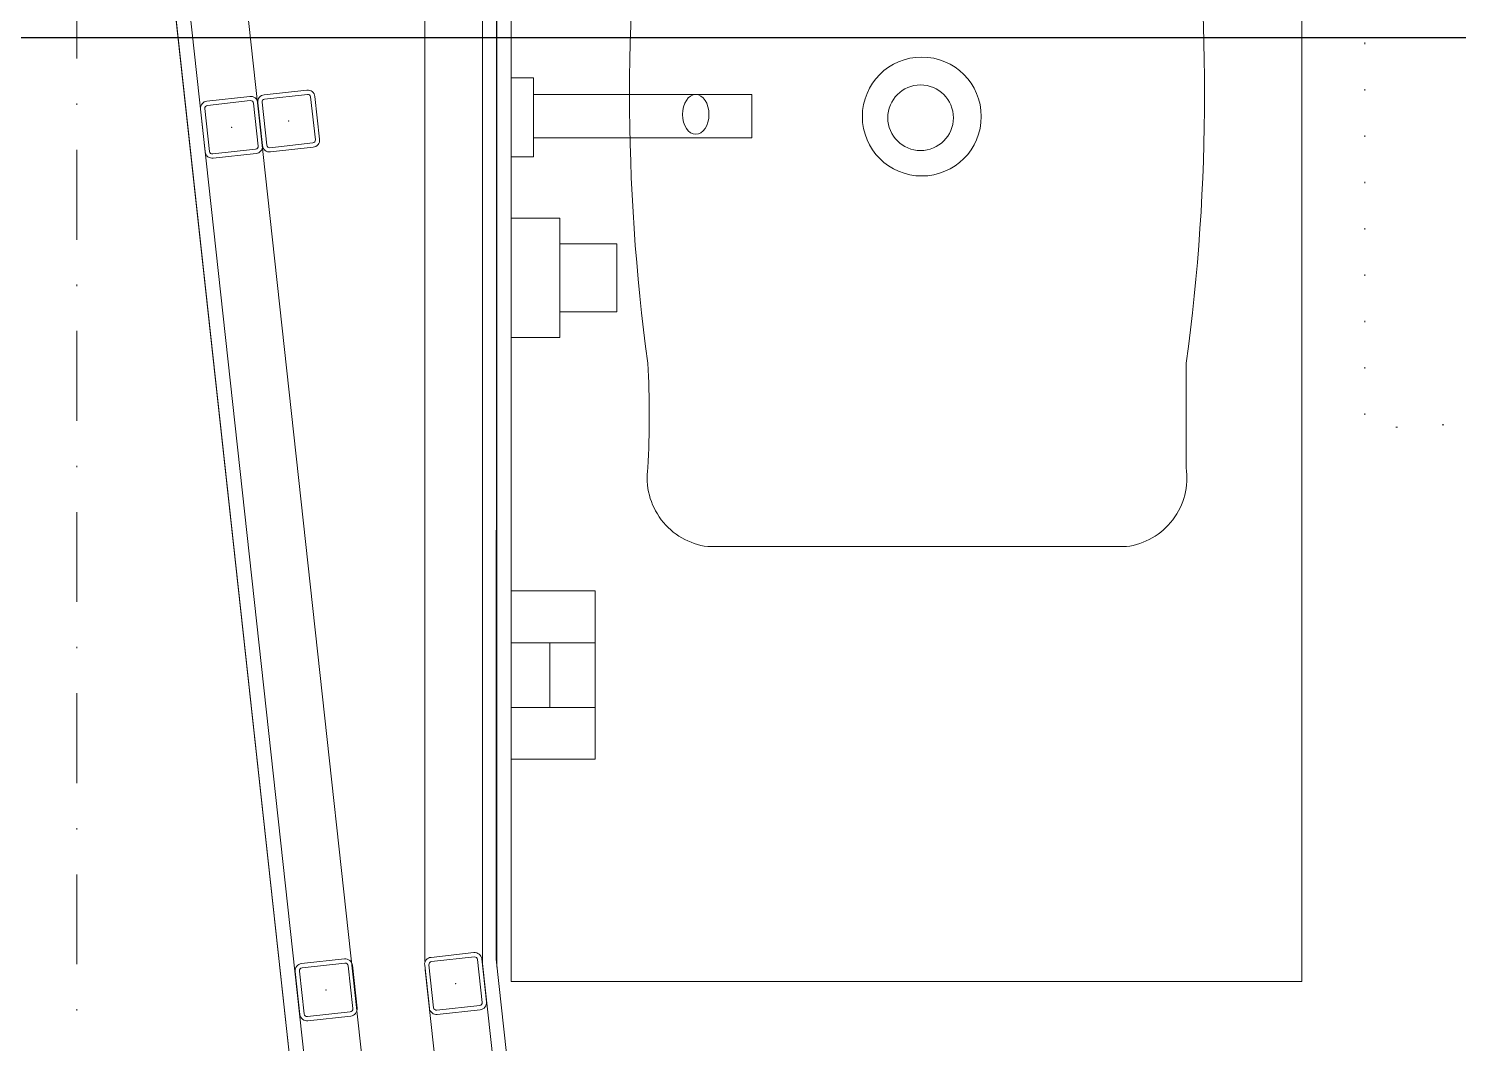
# Model space of a CAD drawing. Extents: x -1299 to 23780, y -3010 to 8106.
# Drawn here: x 9964.1 to 10063.6, y 2104.7 to 2175.3 of the extents above; entities that cross this region are included whole.
import ezdxf

# ---------------------------------------------------------------- set-up
doc = ezdxf.new("R2010")
doc.units = 0
doc.header["$LTSCALE"] = 25
doc.header["$MEASUREMENT"] = 0
for name, pattern in [('DASHDOT2', [0.5, 0.25, -0.125, 0, -0.125]), ('DOT2', [0.125, 0, -0.125]), ('HIDDEN', [0.375, 0.25, -0.125])]:
    doc.linetypes.add(name, pattern=pattern)
doc.layers.get('0').update_dxf_attribs({"color": 9, "lineweight": 9})
for name, color, linetype, lineweight in [('05V', 9, 'Continuous', 9), ('06D', 9, 'Continuous', 9), ('10', 9, 'Continuous', 9), ('11', 9, 'Continuous', 9), ('20', 9, 'DOT2', 9), ('24', 9, 'DASHDOT2', 9), ('35', 9, 'Continuous', 9), ('E-YANGIN', 7, 'Continuous', 30)]:
    doc.layers.add(name, color=color, linetype=linetype, lineweight=lineweight)

# ---------------------------------------------------------------- blocks, each defined once
blk = doc.blocks.new('sıvı sabunluk plan')
for points in [[(5.85, 1.3), (0, 1.3), (0, 13), (5.85, 13), (5.85, 1.3)], [(3.15, 4.9), (0, 4.9), (0, 9.4), (3.15, 9.4), (3.15, 4.9)], [(5.85, 4.9), (3.15, 4.9), (3.15, 9.4), (5.85, 9.4), (5.85, 4.9)]]:
    blk.add_lwpolyline(points)
blk = doc.blocks.new('LAVABO BATARYA PLAN')
at = {"layer": '05V'}
for points in [[(0, 0), (5.5, 0), (5.5, -1.56), (0, -1.56)], [(9.769, 0), (18.068, 0), (18.068, -3.386), (9.769, -3.386)], [(1.175, -1.56), (4.181, -1.56), (4.181, -16.738), (1.175, -16.738)], [(11.552, -3.386), (16.284, -3.386), (16.284, -7.353), (11.552, -7.353)]]:
    blk.add_lwpolyline(points, close=True, dxfattribs=at)
blk = doc.blocks.new('lavabo 120')
at = {"lineweight": 0, "flags": 128}
blk.add_lwpolyline([(55, 0), (0, 0), (0, -120), (55, -120)], close=True, dxfattribs=at)
blk.add_lwpolyline([(55, -120), (55, 0), (0, 0), (0, -120)], close=True)
for points in [[(41.591, -90.135), (10.948, -90.135, -0.414214), (8.55, -87.737, 0.035809), (8.034, -80.536, -0.067889), (8.034, -43.001, 0.002456), (8.034, -35.735, -0.418149), (12.197, -30.246), (41.322, -30.246)], [(11.928, -90.135), (42.571, -90.135, 0.414214), (44.969, -87.737, -0.035809), (45.485, -80.536, 0.067889), (45.485, -43.001, -0.025966), (45.485, -35.735, 0.418149), (41.322, -30.246), (12.197, -30.246)]]:
    blk.add_lwpolyline(points, format="xyb")
for centre, radius in [((26.428, -60.166), 4.136), ((26.512, -60.082), 2.279)]:
    blk.add_circle(centre, radius)
at = {"extrusion": (0, 0, -1)}
blk.add_ellipse((42.156, -60.315), major_axis=(0, 1.381), ratio=0.667081, start_param=3.141593, end_param=9.424778, dxfattribs=at)
at = {"extrusion": (0, 0, -1), "zscale": -1, "rotation": 90}
blk.add_blockref('LAVABO BATARYA PLAN', (-55, -62.863), dxfattribs=at)
at = {"layer": '05V'}
blk.add_blockref('sıvı sabunluk plan', (49.15, -28.466), dxfattribs=at)
blk = doc.blocks.new('A$C74064896')
at = {"layer": '05V', "rotation": 180}
blk.add_blockref('lavabo 120', (-414.789, -121), dxfattribs=at)
blk = doc.blocks.new('p-kapı')
at = {"layer": '20'}
blk.add_lwpolyline([(4.87, -4.6), (86.47, -4.6)], dxfattribs=at)
blk.add_arc((4.87, -4.6), 81.6, 270.10532, 0, dxfattribs=at)
blk = doc.blocks.new('Prf-40x40')
for points in [[(1.5, -2), (-1.5, -2, -0.414214), (-2, -1.5), (-2, 1.5, -0.414214), (-1.5, 2), (1.5, 2, -0.414214), (2, 1.5), (2, -1.5, -0.414214)], [(1.5, -1.7), (-1.5, -1.7, -0.414214), (-1.7, -1.5), (-1.7, 1.5, -0.414214), (-1.5, 1.7), (1.5, 1.7, -0.414214), (1.7, 1.5), (1.7, -1.5, -0.414214)]]:
    blk.add_lwpolyline(points, format="xyb", close=True)
blk.add_point((0, 0))

msp = doc.modelspace()

# ---------------------------------------------------------------- linework, layer by layer
at = {"layer": '06D'}
for points in [[(9997.47, 2011.181), (9973.508, 2230.127)], [(9991.712, 2228), (9991.712, 2110.386)], [(9991.735, 2109.81), (10002.82, 2008.76)]]:
    msp.add_lwpolyline(points, dxfattribs=at)
at = {"layer": '11'}
for points in [[(9992.5, 2010.637), (9967.397, 2240), (10052.5, 2240)], [(9993.494, 2010.746), (9968.513, 2239), (10051.5, 2239), (10051.5, 2231), (9995.712, 2231)], [(9995.712, 2231), (9995.712, 2110.246)], [(9996.712, 2230), (9996.712, 2110)], [(9995.712, 2110.246), (10006.363, 2013.144)]]:
    msp.add_lwpolyline(points, dxfattribs=at)
msp.add_lwpolyline([(10007.23, 2014.243, 0.00004), (10007.23, 2014.243), (9996.682, 2110.545)], format="xyb", dxfattribs=at)
at = {"layer": '20', "linetype": 'HIDDEN', "lineweight": 0}
msp.add_lwpolyline([(7497.5, 1433.225, -0.101512), (9968.66, 2228.466, -0.101512)], format="xyb", dxfattribs=at)
at = {"layer": '24'}
msp.add_lwpolyline([(9967.5, 195), (9967.5, 4035)], dxfattribs=at)
at = {"layer": '35'}
msp.add_lwpolyline([(7909.5, 2803), (8525.5, 2803), (8525.5, 2363), (10472.5, 2363), (10472.5, 2240), (9967.397, 2240), (10004.839, 1897.894, 0.099521), (7703.07, 1167.165)], format="xyb", dxfattribs=at)
msp.add_lwpolyline([(10217.5, 2230), (10217.5, 2033.153, 0.008456), (10007.23, 2014.243), (9996.682, 2110.545), (9996.712, 2230), (10052.5, 2230), (10052.5, 2240), (10142.5, 2240), (10142.5, 2230)], format="xyb", close=True, dxfattribs=at)
at = {"layer": 'E-YANGIN'}
msp.add_line((9955.617, 2174.666), (10109.279, 2174.666), dxfattribs=at)

# ---------------------------------------------------------------- block references
at = {"xscale": -1, "rotation": 90}
msp.add_blockref('p-kapı', (10052.5, 2234), dxfattribs=at)
msp.add_blockref('A$C74064896', (10467.5, 2230))
at = {"layer": '10', "xscale": -1, "rotation": 96.25982961374353}
for p in [(9978.265, 2168.417), (9982.241, 2168.854), (9993.852, 2108.854), (9984.846, 2108.417)]:
    msp.add_blockref('Prf-40x40', p, dxfattribs=at)

doc.saveas('drawing.dxf')
